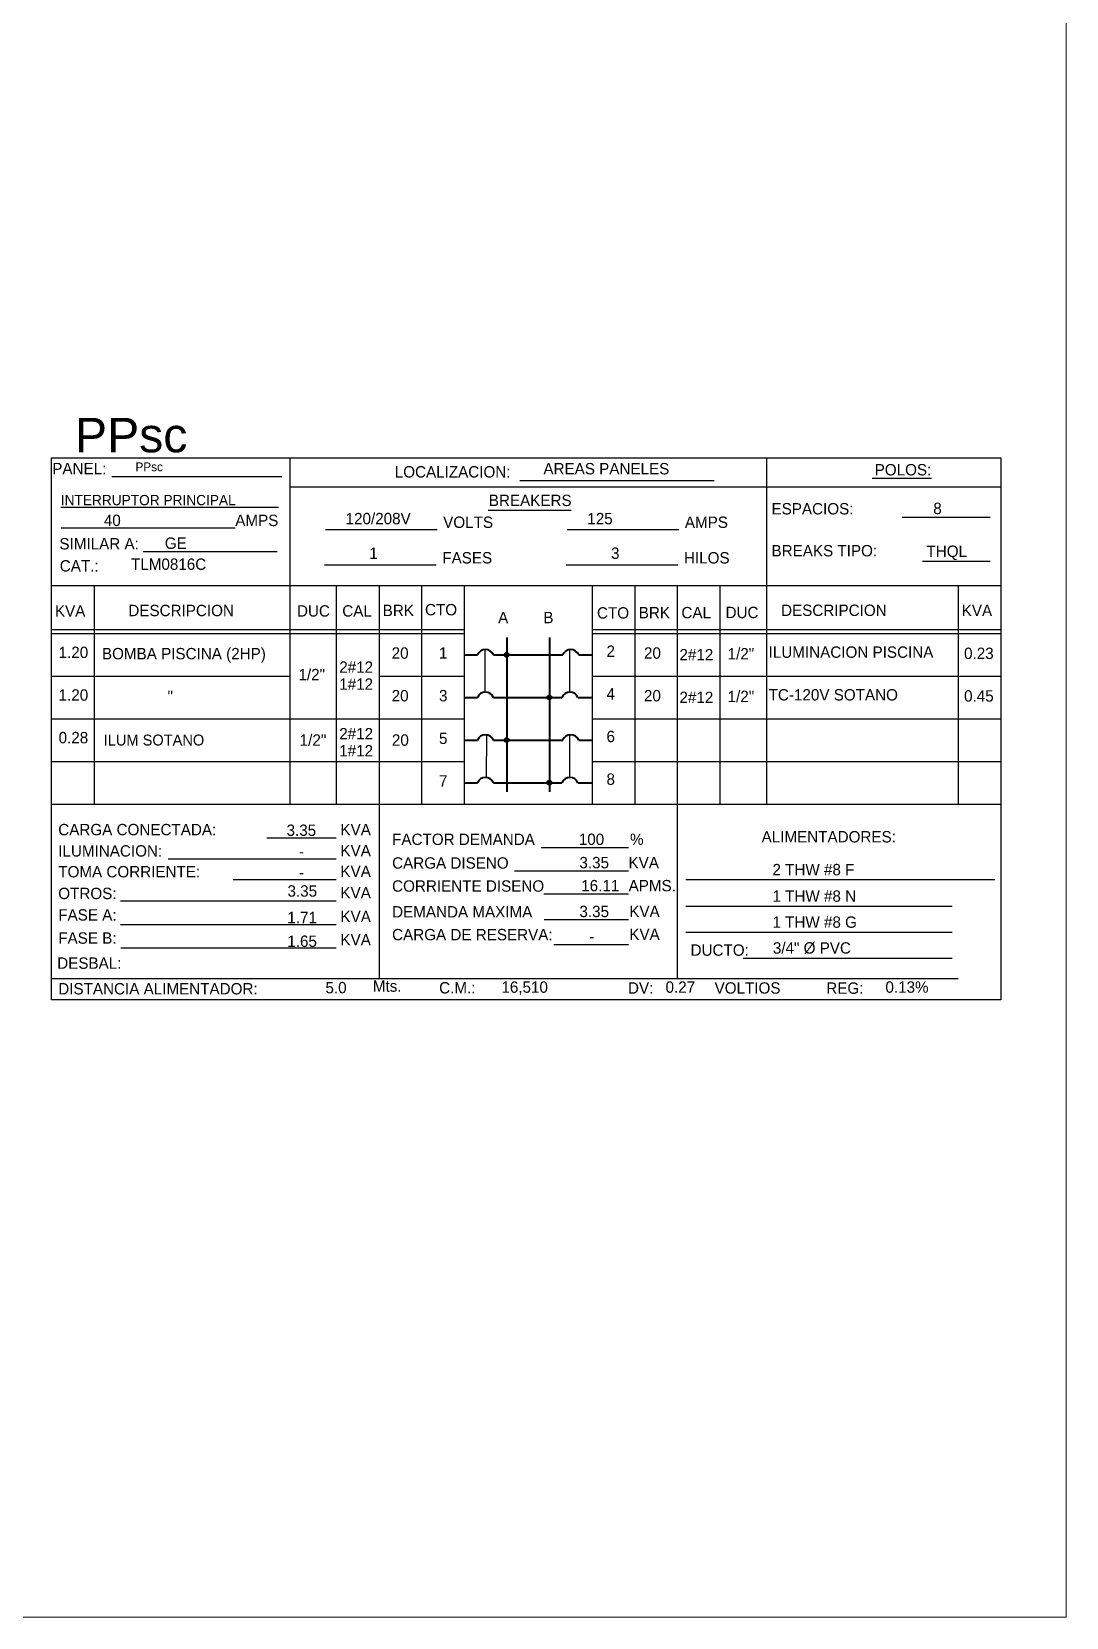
# Model space of a CAD drawing. Header units: metres. Extents: x 14 to 2416, y -346 to 476.
# Drawn here: x 188.26 to 208.07, y -246.79 to -216.43 of the extents above; entities that cross this region are included whole.
import ezdxf

# ---------------------------------------------------------------- set-up
doc = ezdxf.new("R2010")
doc.units = ezdxf.units.M
doc.layers.get('Defpoints').update_dxf_attribs({"color": 6})
for name, color, linetype, lineweight in [('E Barras Electricas', 5, 'Continuous', 40), ('E Breaker', 150, 'Continuous', 40), ('E Tablas Electricas', 152, 'Continuous', 25), ('E Textos Electricos', 7, 'Continuous', 15)]:
    doc.layers.add(name, color=color, linetype=linetype, lineweight=lineweight)
doc.styles.add('CENTURY GOTHIC', font='GOTHIC.TTF')
doc.styles.get("Standard").update_dxf_attribs({"font": 'arial.ttf', "height": 0.1875})
doc.styles.add('STYLU', font='stylu.ttf')

msp = doc.modelspace()

# ---------------------------------------------------------------- linework, layer by layer
at = {"layer": 'Defpoints', "lineweight": 13}
msp.add_lwpolyline([(113.19, -186.074), (208.07, -186.074), (208.07, -246.791), (113.19, -246.791)], close=True, dxfattribs=at)
at = {"layer": 'E Barras Electricas', "linetype": 'Continuous'}
for p, q in [((197.356, -228.031, 0), (197.356, -230.984, 0)), ((198.173, -228.031, 0), (198.173, -230.984, 0))]:
    msp.add_line(p, q, dxfattribs=at)
at = {"layer": 'E Breaker', "linetype": 'Continuous'}
for p, q in [((196.54, -228.363, 0), (196.794, -228.363, 0)), ((197.102, -228.363, 0), (198.427, -228.363, 0)), ((198.735, -228.363, 0), (199.004, -228.363, 0)), ((196.54, -229.179, 0), (196.794, -229.179, 0)), ((197.102, -229.179, 0), (198.412, -229.179, 0)), ((198.72, -229.179, 0), (198.989, -229.179, 0)), ((196.54, -229.996, 0), (196.794, -229.996, 0)), ((197.102, -229.996, 0), (198.427, -229.996, 0)), ((198.735, -229.996, 0), (199.004, -229.996, 0)), ((196.54, -230.812, 0), (196.794, -230.812, 0)), ((197.102, -230.812, 0), (198.412, -230.812, 0)), ((198.72, -230.812, 0), (198.989, -230.812, 0))]:
    msp.add_line(p, q, dxfattribs=at)
for centre in [(197.356, -228.363, 0), (198.173, -229.179, 0), (197.356, -229.996, 0), (198.173, -230.812, 0)]:
    msp.add_circle(centre, 0.0388, dxfattribs=at)
for centre in [(196.948, -228.432, 0), (198.581, -228.432, 0), (196.948, -229.248, 0), (198.566, -229.248, 0), (196.948, -230.065, 0), (198.581, -230.065, 0), (196.948, -230.881, 0), (198.566, -230.881, 0)]:
    msp.add_arc(centre, 0.169, 24.1274, 155.8726, dxfattribs=at)
at = {"layer": 'E Tablas Electricas'}
for p, q in [((193.202, -224.589, 0), (193.202, -231.22, 0)), ((202.327, -224.589, 0), (202.327, -231.22, 0)), ((189.797, -224.95, 0), (193.048, -224.95, 0)), ((193.202, -225.148, 0), (206.818, -225.148, 0)), ((197.606, -225.026, 0), (201.33, -225.026, 0)), ((204.353, -224.982, 0), (205.486, -224.982, 0)), ((188.82, -225.533, 0), (192.986, -225.533, 0)), ((196.999, -225.595, 0), (198.588, -225.595, 0)), ((204.929, -225.729, 0), (206.611, -225.729, 0)), ((188.825, -225.93, 0), (192.158, -225.93, 0)), ((193.886, -225.961, 0), (196.021, -225.961, 0)), ((198.514, -225.961, 0), (200.649, -225.961, 0)), ((190.395, -226.384, 0), (192.958, -226.384, 0)), ((193.869, -226.642, 0), (196.004, -226.642, 0)), ((198.497, -226.642, 0), (200.632, -226.642, 0)), ((205.318, -226.572, 0), (206.611, -226.572, 0)), ((188.639, -227.038, 0), (206.818, -227.038, 0)), ((189.455, -227.038, 0), (189.455, -231.22, 0)), ((194.091, -227.038, 0), (194.091, -231.22, 0)), ((194.914, -227.038, 0), (194.914, -234.567, 0)), ((195.723, -227.038, 0), (195.723, -231.22, 0)), ((196.54, -227.038, 0), (196.54, -231.22, 0)), ((196.54, -227.038, 0), (196.54, -231.22, 0)), ((196.54, -227.038, 0), (196.54, -231.22, 0)), ((198.989, -227.038, 0), (198.989, -231.22, 0)), ((199.806, -227.038, 0), (199.806, -231.22, 0)), ((200.622, -227.038, 0), (200.622, -234.567, 0)), ((201.438, -227.038, 0), (201.438, -231.22, 0)), ((206.001, -227.038, 0), (206.001, -231.22, 0)), ((188.639, -227.879, 0), (196.54, -227.879, 0)), ((188.639, -227.955, 0), (196.54, -227.955, 0)), ((198.989, -227.879, 0), (206.818, -227.879, 0)), ((198.989, -227.955, 0), (206.818, -227.955, 0)), ((196.943, -229.079, 0), (196.943, -228.263, 0)), ((198.566, -229.08, 0), (198.566, -228.263, 0)), ((188.639, -228.771, 0), (193.202, -228.771, 0)), ((194.914, -228.771, 0), (196.54, -228.771, 0)), ((198.989, -228.771, 0), (200.622, -228.771, 0)), ((200.622, -228.771, 0), (206.818, -228.771, 0)), ((188.639, -229.587, 0), (196.54, -229.587, 0)), ((198.989, -229.587, 0), (206.818, -229.587, 0)), ((198.989, -229.587, 0), (206.818, -229.587, 0)), ((196.971, -230.714, 0), (196.972, -229.898, 0)), ((198.566, -230.712, 0), (198.566, -229.896, 0)), ((188.639, -230.404, 0), (194.914, -230.404, 0)), ((194.914, -230.404, 0), (196.54, -230.404, 0)), ((198.989, -230.404, 0), (200.622, -230.404, 0)), ((200.622, -230.404, 0), (206.818, -230.404, 0)), ((188.639, -231.22, 0), (196.54, -231.22, 0)), ((188.639, -231.22, 0), (206.818, -231.22, 0)), ((188.639, -231.22, 0), (196.54, -231.22, 0)), ((188.639, -231.22, 0), (196.54, -231.22, 0)), ((188.639, -231.22, 0), (196.54, -231.22, 0)), ((196.54, -231.22, 0), (198.989, -231.22, 0)), ((198.983, -231.22, 0), (206.812, -231.22, 0)), ((198.989, -231.22, 0), (206.818, -231.22, 0)), ((198.989, -231.22, 0), (206.818, -231.22, 0)), ((198.989, -231.22, 0), (206.818, -231.22, 0)), ((198.989, -231.22, 0), (206.818, -231.22, 0)), ((192.765, -231.864, 0), (194.091, -231.864, 0)), ((198.016, -232.051, 0), (199.688, -232.051, 0)), ((190.87, -232.266, 0), (194.091, -232.266, 0)), ((197.507, -232.497, 0), (199.688, -232.497, 0)), ((192.119, -232.664, 0), (194.091, -232.664, 0)), ((200.788, -232.664, 0), (206.702, -232.664, 0)), ((189.961, -233.073, 0), (194.091, -233.073, 0)), ((198.068, -232.938, 0), (199.688, -232.938, 0)), ((198.074, -233.431, 0), (199.688, -233.431, 0)), ((200.788, -233.173, 0), (205.886, -233.173, 0)), ((189.961, -233.528, 0), (194.091, -233.528, 0)), ((200.788, -233.671, 0), (205.886, -233.671, 0)), ((189.965, -233.971, 0), (194.091, -233.971, 0)), ((198.26, -233.91, 0), (199.688, -233.91, 0)), ((201.884, -234.17, 0), (205.886, -234.17, 0)), ((188.639, -234.561, 0), (206.001, -234.561, 0))]:
    msp.add_line(p, q, dxfattribs=at)
at = {"layer": 'E Tablas Electricas', "elevation": 0}
msp.add_lwpolyline([(188.639, -224.589), (206.818, -224.589), (206.818, -234.97), (188.639, -234.97)], close=True, dxfattribs=at)

# ---------------------------------------------------------------- texts
at = {"layer": 'E Barras Electricas', "linetype": 'Continuous', "style": 'STYLU'}
for s, p in [('A', (197.191, -227.758, 0)), ('B', (198.057, -227.758, 0))]:
    msp.add_text(s, height=0.218, dxfattribs=at).set_placement(p)
at = {"layer": 'E Textos Electricos', "color": 0}
msp.add_text('PPsc', height=0.66, dxfattribs=at).set_placement((189.089, -224.486, 0))
at = {"layer": 'E Textos Electricos'}
for s, height, style, p in [('PANEL:', 0.2177, 'CENTURY GOTHIC', (188.654, -224.906, 0)), ('PPsc', 0.1684, 'CENTURY GOTHIC', (190.248, -224.848, 0)), ('LOCALIZACION:', 0.21771, 'CENTURY GOTHIC', (195.212, -224.968, 0)), ('AREAS PANELES', 0.21771, 'CENTURY GOTHIC', (198.058, -224.908, 0)), ('POLOS:', 0.2177, 'CENTURY GOTHIC', (204.401, -224.928, 0)), ('INTERRUPTOR PRINCIPAL', 0.19594, 'CENTURY GOTHIC', (188.818, -225.498, 0)), ('BREAKERS ', 0.2177, 'CENTURY GOTHIC', (197.013, -225.514, 0)), ('ESPACIOS:', 0.2177, 'CENTURY GOTHIC', (202.426, -225.675, 0)), ('8', 0.218, 'CENTURY GOTHIC', (205.523, -225.668, 0)), ('40', 0.2177, 'CENTURY GOTHIC', (189.642, -225.897, 0)), ('AMPS', 0.2177, 'CENTURY GOTHIC', (192.158, -225.897, 0)), ('120/208V', 0.2177, 'CENTURY GOTHIC', (194.271, -225.863, 0)), ('VOLTS', 0.2177, 'CENTURY GOTHIC', (196.139, -225.933, 0)), ('125', 0.2177, 'CENTURY GOTHIC', (198.899, -225.863, 0)), ('AMPS', 0.2177, 'CENTURY GOTHIC', (200.767, -225.933, 0)), ('SIMILAR A:', 0.2177, 'CENTURY GOTHIC', (188.791, -226.345, 0)), ('GE', 0.2177, 'CENTURY GOTHIC', (190.809, -226.334, 0)), ('1', 0.218, 'CENTURY GOTHIC', (194.725, -226.526, 0)), ('FASES', 0.2177, 'CENTURY GOTHIC', (196.122, -226.614, 0)), ('3', 0.218, 'CENTURY GOTHIC', (199.353, -226.526, 0)), ('HILOS', 0.2177, 'CENTURY GOTHIC', (200.75, -226.614, 0)), ('BREAKS TIPO:', 0.21771, 'CENTURY GOTHIC', (202.426, -226.478, 0)), ('       THQL', 0.21771, 'CENTURY GOTHIC', (204.827, -226.489, 0)), ('CAT.:', 0.2177, 'CENTURY GOTHIC', (188.798, -226.768, 0)), ('TLM0816C', 0.2177, 'CENTURY GOTHIC', (190.162, -226.736, 0)), ('KVA', 0.2177, 'CENTURY GOTHIC', (188.705, -227.632, 0)), ('DESCRIPCION ', 0.21771, 'CENTURY GOTHIC', (190.111, -227.623, 0)), ('DUC', 0.2177, 'CENTURY GOTHIC', (193.34, -227.631, 0)), ('CAL', 0.2177, 'CENTURY GOTHIC', (194.207, -227.631, 0)), ('BRK', 0.2177, 'CENTURY GOTHIC', (194.981, -227.622, 0)), ('CTO', 0.2177, 'CENTURY GOTHIC', (195.791, -227.607, 0)), ('CTO', 0.2177, 'CENTURY GOTHIC', (199.084, -227.669, 0)), ('BRK', 0.2177, 'CENTURY GOTHIC', (199.884, -227.664, 0)), ('CAL', 0.2177, 'CENTURY GOTHIC', (200.701, -227.664, 0)), ('DUC', 0.2177, 'CENTURY GOTHIC', (201.546, -227.66, 0)), ('DESCRIPCION', 0.21771, 'CENTURY GOTHIC', (202.609, -227.619, 0)), ('KVA', 0.2177, 'CENTURY GOTHIC', (206.068, -227.622, 0)), ('1.20', 0.2177, 'CENTURY GOTHIC', (188.776, -228.424, 0)), ('BOMBA PISCINA (2HP)', 0.21771, 'CENTURY GOTHIC', (189.605, -228.449, 0)), ('20', 0.2177, 'CENTURY GOTHIC', (195.153, -228.437, 0)), ('1', 0.218, 'STYLU', (196.059, -228.437, 0)), ('2', 0.218, 'CENTURY GOTHIC', (199.266, -228.402, 0)), ('20', 0.2177, 'CENTURY GOTHIC', (199.984, -228.437, 0)), ('2#12', 0.2177, 'CENTURY GOTHIC', (200.663, -228.469, 0)), ('1/2"', 0.2177, 'CENTURY GOTHIC', (201.586, -228.451, 0)), ('ILUMINACION PISCINA', 0.21771, 'CENTURY GOTHIC', (202.371, -228.42, 0)), ('0.23', 0.2177, 'CENTURY GOTHIC', (206.113, -228.443, 0)), ('2#12', 0.2177, 'CENTURY GOTHIC', (194.149, -228.707, 0)), ('1/2"', 0.2177, 'CENTURY GOTHIC', (193.368, -228.85, 0)), ('1#12', 0.2177, 'CENTURY GOTHIC', (194.149, -229.033, 0)), ('1.20', 0.2177, 'CENTURY GOTHIC', (188.776, -229.241, 0)), ('"', 0.218, 'CENTURY GOTHIC', (190.861, -229.266, 0)), ('20', 0.2177, 'CENTURY GOTHIC', (195.153, -229.254, 0)), ('3', 0.218, 'CENTURY GOTHIC', (196.059, -229.254, 0)), ('4', 0.218, 'CENTURY GOTHIC', (199.266, -229.219, 0)), ('20', 0.2177, 'CENTURY GOTHIC', (199.984, -229.254, 0)), ('2#12', 0.2177, 'CENTURY GOTHIC', (200.663, -229.286, 0)), ('1/2"', 0.2177, 'CENTURY GOTHIC', (201.586, -229.268, 0)), ('TC-120V SOTANO', 0.21771, 'CENTURY GOTHIC', (202.371, -229.237, 0)), ('0.45', 0.2177, 'CENTURY GOTHIC', (206.113, -229.259, 0)), ('2#12', 0.2177, 'CENTURY GOTHIC', (194.149, -229.982, 0)), ('0.28', 0.2177, 'CENTURY GOTHIC', (188.776, -230.057, 0)), ('1#12', 0.2177, 'CENTURY GOTHIC', (194.149, -230.308, 0)), ('5', 0.218, 'CENTURY GOTHIC', (196.059, -230.07, 0)), ('6', 0.218, 'CENTURY GOTHIC', (199.266, -230.035, 0)), ('7', 0.218, 'CENTURY GOTHIC', (196.059, -230.886, 0)), ('8', 0.218, 'CENTURY GOTHIC', (199.266, -230.852, 0)), ('CARGA CONECTADA:', 0.21771, 'CENTURY GOTHIC', (188.769, -231.818, 0)), ('3.35', 0.2177, 'CENTURY GOTHIC', (193.14, -231.83, 0)), ('KVA', 0.2177, 'CENTURY GOTHIC', (194.172, -231.818, 0)), ('FACTOR DEMANDA', 0.21771, 'CENTURY GOTHIC', (195.161, -232.004, 0)), ('100', 0.2177, 'CENTURY GOTHIC', (198.736, -232.004, 0)), ('%', 0.218, 'CENTURY GOTHIC', (199.717, -232.004, 0)), ('ALIMENTADORES:', 0.21771, 'CENTURY GOTHIC', (202.236, -231.955, 0)), ('ILUMINACION:', 0.21771, 'CENTURY GOTHIC', (188.769, -232.226, 0)), ('-', 0.218, 'CENTURY GOTHIC', (193.38, -232.238, 0)), ('KVA', 0.2177, 'CENTURY GOTHIC', (194.172, -232.219, 0)), ('CARGA DISENO', 0.21771, 'CENTURY GOTHIC', (195.161, -232.457, 0)), ('3.35', 0.2177, 'CENTURY GOTHIC', (198.748, -232.45, 0)), ('KVA', 0.2177, 'CENTURY GOTHIC', (199.688, -232.45, 0)), ('TOMA CORRIENTE:', 0.21771, 'CENTURY GOTHIC', (188.769, -232.624, 0)), ('-', 0.218, 'CENTURY GOTHIC', (193.38, -232.636, 0)), ('KVA', 0.2177, 'CENTURY GOTHIC', (194.172, -232.617, 0)), ('2 THW #8 F', 0.2177, 'CENTURY GOTHIC', (202.444, -232.584, 0)), ('OTROS:', 0.2177, 'CENTURY GOTHIC', (188.769, -233.04, 0)), ('3.35', 0.2177, 'CENTURY GOTHIC', (193.158, -232.993, 0)), ('KVA', 0.2177, 'CENTURY GOTHIC', (194.172, -233.026, 0)), ('CORRIENTE DISENO', 0.21771, 'CENTURY GOTHIC', (195.161, -232.898, 0)), ('16.11', 0.2177, 'CENTURY GOTHIC', (198.783, -232.891, 0)), ('APMS.', 0.2177, 'CENTURY GOTHIC', (199.69, -232.891, 0)), ('1 THW #8 N', 0.2177, 'CENTURY GOTHIC', (202.444, -233.091, 0)), ('FASE A:', 0.2177, 'CENTURY GOTHIC', (188.769, -233.451, 0)), ('1.71', 0.2177, 'CENTURY GOTHIC', (193.155, -233.501, 0)), ('KVA', 0.2177, 'CENTURY GOTHIC', (194.172, -233.481, 0)), ('DEMANDA MAXIMA', 0.21771, 'CENTURY GOTHIC', (195.161, -233.392, 0)), ('3.35', 0.2177, 'CENTURY GOTHIC', (198.748, -233.385, 0)), ('KVA', 0.2177, 'CENTURY GOTHIC', (199.703, -233.385, 0)), ('1 THW #8 G', 0.2177, 'CENTURY GOTHIC', (202.444, -233.589, 0)), ('FASE B:', 0.2177, 'CENTURY GOTHIC', (188.769, -233.894, 0)), ('1.65', 0.2177, 'CENTURY GOTHIC', (193.155, -233.955, 0)), ('KVA', 0.2177, 'CENTURY GOTHIC', (194.172, -233.925, 0)), ('CARGA DE RESERVA:', 0.21771, 'CENTURY GOTHIC', (195.161, -233.829, 0)), ('KVA', 0.2177, 'CENTURY GOTHIC', (199.703, -233.822, 0)), ('-', 0.218, 'CENTURY GOTHIC', (198.937, -233.864, 0)), ('DUCTO:', 0.2177, 'CENTURY GOTHIC', (200.876, -234.125, 0)), ('3/4" %%C PVC', 0.21771, 'CENTURY GOTHIC', (202.452, -234.084, 0)), ('DESBAL:', 0.2177, 'CENTURY GOTHIC', (188.749, -234.374, 0)), ('DISTANCIA ALIMENTADOR:', 0.21771, 'CENTURY GOTHIC', (188.769, -234.865, 0)), ('5.0', 0.2177, 'CENTURY GOTHIC', (193.885, -234.844, 0)), ('Mts.', 0.2177, 'CENTURY GOTHIC', (194.792, -234.814, 0)), ('C.M.:', 0.2177, 'CENTURY GOTHIC', (196.062, -234.847, 0)), ('16,510', 0.2177, 'CENTURY GOTHIC', (197.254, -234.833, 0)), ('DV:', 0.2177, 'CENTURY GOTHIC', (199.678, -234.851, 0)), ('0.27', 0.2177, 'CENTURY GOTHIC', (200.397, -234.833, 0)), ('VOLTIOS', 0.2177, 'CENTURY GOTHIC', (201.336, -234.85, 0)), ('REG:', 0.2177, 'CENTURY GOTHIC', (203.475, -234.853, 0)), ('0.13%%%', 0.2177, 'CENTURY GOTHIC', (204.607, -234.833, 0))]:
    msp.add_text(s, height=height, dxfattribs=dict(at, style=style)).set_placement(p)
at = {"layer": 'E Textos Electricos', "ltscale": 0.15, "style": 'CENTURY GOTHIC'}
for s, insert, char_height, width, attachment_point in [('ILUM SOTANO', (189.639, -229.996, 0), 0.209, 5.03923, 4), ('1/2"', (193.646, -229.996, 0), 0.219, 0.88899, 5), ('20', (195.319, -229.996, 0), 0.219, 0.80921, 5)]:
    msp.add_mtext(s, dxfattribs=dict(at, insert=insert, char_height=char_height, width=width, attachment_point=attachment_point))

doc.saveas('drawing.dxf')
